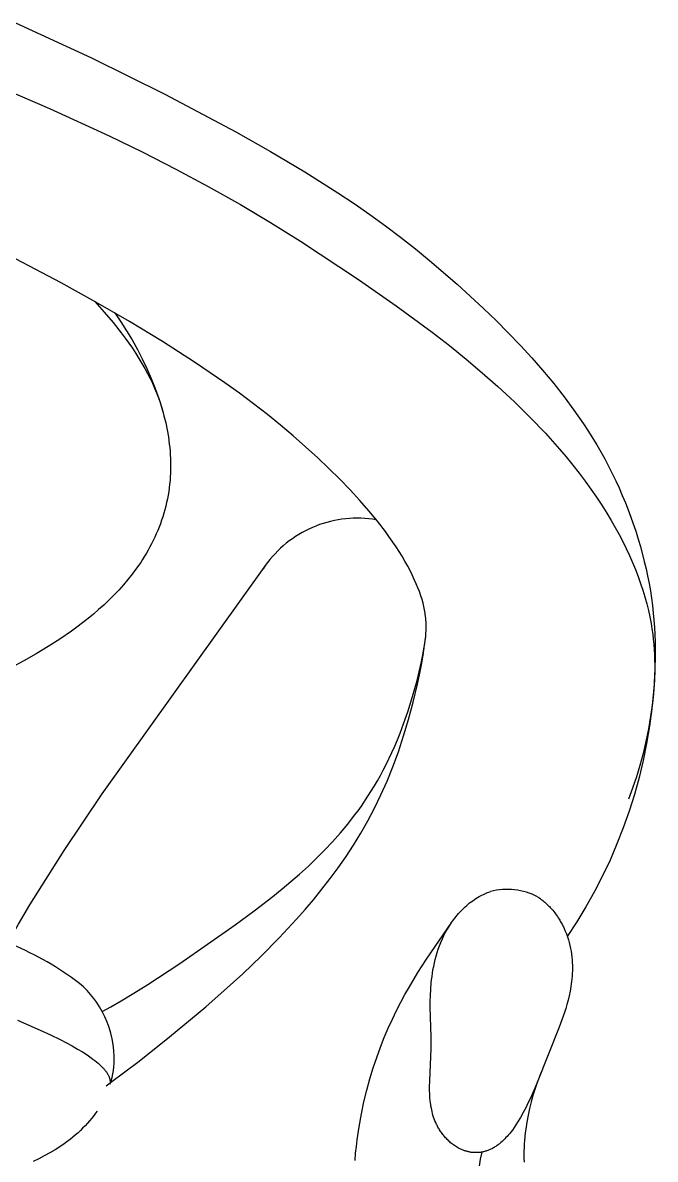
# Model space of a CAD drawing. Header units: millimetres. Extents: x 1933 to 24107, y 1228 to 18074.
# Drawn here: x 10596.5 to 10668.9, y 12307.8 to 12438 of the extents above; entities that cross this region are included whole.
import ezdxf

# ---------------------------------------------------------------- set-up
doc = ezdxf.new("R2010")
doc.units = ezdxf.units.MM
doc.layers.add('1', color=7, linetype='Continuous')

# ---------------------------------------------------------------- blocks, each defined once
blk = doc.blocks.new('Armchair 04_topt_dwgmodels.com')
at = {"color": 0}
for points in [[(116.42, 567.28), (125.14, 563.27), (133.54, 559.1), (141.69, 554.77), (145.67, 552.52), (149.58, 550.21), (153.38, 547.8), (155.23, 546.56), (157.04, 545.3), (158.81, 544.01), (160.54, 542.71), (162.26, 541.36), (163.88, 540.04), (167.05, 537.31), (170.05, 534.55), (171.49, 533.15), (172.9, 531.74), (174.31, 530.28), (175.59, 528.89), (176.82, 527.47), (178.1, 525.94), (179.29, 524.43), (180.42, 522.89), (181.51, 521.33), (182.01, 520.56), (183.04, 518.9), (183.5, 518.11), (183.94, 517.31), (184.39, 516.45), (184.81, 515.61), (185.21, 514.79), (185.59, 513.97), (185.96, 513.12), (186.31, 512.27), (186.64, 511.45), (186.95, 510.62), (187.53, 508.91), (187.79, 508.09), (188.03, 507.26), (188.48, 505.54), (188.68, 504.72), (188.86, 503.89), (189.02, 503.03), (189.17, 502.17), (189.3, 501.33), (189.41, 500.5), (189.51, 499.64), (189.58, 498.82), (189.64, 498), (189.69, 497.17), (189.72, 496.35), (189.74, 494.74), (189.7, 493.18), (189.63, 491.91), (189.54, 490.66)], [(113.31, 560.48), (120.35, 557.46), (127.17, 554.31), (131.03, 552.43), (134.8, 550.51), (138.53, 548.52), (142.21, 546.44), (145.66, 544.38), (149.08, 542.25), (155.73, 537.87), (160.05, 534.85), (164.17, 531.81), (166.15, 530.28), (168.06, 528.73), (169.92, 527.17), (171.71, 525.59), (173.61, 523.83), (175.42, 522.05), (177.14, 520.24), (178.76, 518.43), (179.53, 517.52), (180.28, 516.6), (181, 515.68), (181.7, 514.76), (182.37, 513.84), (183.01, 512.92), (183.62, 512), (184.2, 511.07), (184.69, 510.26), (185.15, 509.45), (185.59, 508.64), (186.01, 507.83), (186.41, 507.03), (186.78, 506.22), (187.13, 505.42), (187.46, 504.62), (187.77, 503.83), (188.05, 503.04), (188.31, 502.26), (188.54, 501.48), (188.76, 500.71), (188.95, 499.95), (189.11, 499.19), (189.26, 498.44), (189.36, 497.83), (189.44, 497.23), (189.51, 496.63), (189.57, 496.04), (189.61, 495.45), (189.65, 494.87), (189.66, 494.29), (189.67, 493.72), (189.67, 493.15), (189.66, 492.59), (189.6, 491.48), (189.52, 490.4), (189.4, 489.33), (189.2, 487.83), (188.95, 486.36), (188.66, 484.93), (188.34, 483.54), (187.97, 482.18), (187.57, 480.86), (187.13, 479.56), (186.67, 478.3)], [(163.38, 496.54), (163.43, 496.94), (163.46, 497.31), (163.48, 497.65), (163.48, 498.01), (163.48, 498.34), (163.48, 498.5), (163.47, 498.65), (163.46, 498.81), (163.45, 498.97), (163.41, 499.3), (163.39, 499.47), (163.36, 499.64), (163.3, 500.01), (163.22, 500.4), (163.13, 500.78), (163.01, 501.18), (162.87, 501.63), (162.72, 502.09), (162.55, 502.53), (162.36, 502.99), (162.13, 503.5), (161.89, 504.03), (161.64, 504.52), (161.37, 505.03), (161.05, 505.59), (160.72, 506.16), (160.39, 506.69), (160.04, 507.23), (159.22, 508.41), (158.81, 508.97), (157.9, 510.15), (156.93, 511.34), (155.88, 512.54), (154.77, 513.75), (153.59, 514.98), (152.35, 516.21), (151.06, 517.44), (149.68, 518.69), (148.26, 519.94), (146.81, 521.17), (145.29, 522.39), (143.72, 523.61), (142.1, 524.82), (140.43, 526.03), (136.95, 528.4), (133.29, 530.74), (129.51, 533.03), (125.63, 535.27), (121.68, 537.46), (113.48, 541.75)], [(125.53, 535.33), (126.61, 534.12), (127.62, 532.93), (128.56, 531.74), (129, 531.15), (129.42, 530.56), (129.83, 529.97), (130.21, 529.39), (130.58, 528.81), (130.93, 528.24), (131.26, 527.66), (131.57, 527.09), (131.86, 526.53), (132.13, 525.97), (132.38, 525.41), (132.61, 524.86), (132.82, 524.31), (133.01, 523.76), (133.18, 523.22), (133.33, 522.69), (133.35, 522.64)], [(127.8, 534.03), (128.5, 533.02), (129.17, 531.98), (129.8, 530.93), (130.4, 529.85), (130.96, 528.76), (131.49, 527.64), (131.98, 526.51), (132.44, 525.37), (132.86, 524.21), (133.24, 523.04)], [(133.24, 523.04), (133.45, 522.24), (133.65, 521.44), (133.81, 520.63), (133.95, 519.82), (134.01, 519.4), (134.06, 519), (134.11, 518.59), (134.14, 518.17), (134.17, 517.75), (134.19, 517.34), (134.21, 516.93), (134.21, 516.5), (134.21, 516.08), (134.19, 515.66), (134.17, 515.25), (134.14, 514.82), (134.1, 514.39), (134.05, 513.97), (133.99, 513.55), (133.92, 513.13), (133.84, 512.72), (133.75, 512.31), (133.66, 511.89), (133.55, 511.48), (133.44, 511.07), (133.31, 510.67), (133.18, 510.27), (133.04, 509.88), (132.89, 509.49), (132.74, 509.09), (132.57, 508.71), (132.4, 508.33), (132.22, 507.95), (132.03, 507.58), (131.84, 507.21), (131.64, 506.85), (131.43, 506.49), (131.22, 506.14), (131, 505.78), (130.78, 505.44), (130.31, 504.77), (129.82, 504.11), (129.32, 503.48), (128.8, 502.86), (128.26, 502.26), (127.7, 501.68), (127.14, 501.11), (126.56, 500.56), (125.96, 500.03), (125.36, 499.51), (124.76, 499.02), (124.12, 498.51), (123.46, 498.02), (122.84, 497.56), (121.52, 496.66), (120.17, 495.79), (118.8, 494.97), (117.39, 494.18), (115.97, 493.42)], [(157.77, 510.31), (157.34, 510.38), (156.9, 510.44), (156.46, 510.47), (156.02, 510.5), (155.58, 510.5), (155.14, 510.5), (154.71, 510.47), (154.27, 510.44), (153.83, 510.39), (153.4, 510.32), (152.97, 510.24), (152.54, 510.14), (152.11, 510.03), (151.69, 509.91), (151.27, 509.77), (150.86, 509.61), (150.46, 509.45), (150.05, 509.26), (149.66, 509.07), (149.27, 508.86), (148.89, 508.64), (148.52, 508.41), (148.16, 508.16), (147.8, 507.9), (147.46, 507.63), (147.12, 507.35), (146.79, 507.06), (146.48, 506.75), (146.17, 506.44), (145.87, 506.11), (145.59, 505.77), (145.32, 505.43), (145.06, 505.08), (144.81, 504.71), (144.79, 504.69)], [(115.55, 461.84), (116.78, 464), (118.09, 466.2), (122.03, 472.44), (126.37, 478.92), (145.12, 505.14)], [(126.37, 454), (127.36, 454.54), (128.54, 455.21), (129.98, 456.07), (131.6, 457.09), (135.26, 459.49), (141.61, 463.92), (143.79, 465.52), (145.92, 467.16), (146.99, 468.03), (148, 468.87), (148.99, 469.73), (150, 470.65), (150.98, 471.58), (151.89, 472.5), (152.77, 473.44), (153.66, 474.44), (154.5, 475.44), (155.29, 476.47), (155.68, 476.99), (156.06, 477.52), (156.81, 478.65), (157.55, 479.83), (157.9, 480.42), (158.24, 481.03), (158.57, 481.65), (158.9, 482.3), (159.56, 483.68), (159.88, 484.4), (160.19, 485.13), (160.49, 485.88), (161.1, 487.5), (161.38, 488.31), (161.93, 490.07), (162.44, 491.93), (162.69, 492.92), (162.92, 493.9), (163.11, 494.84), (163.27, 495.72), (163.33, 496.1), (163.38, 496.54)], [(127.34, 445.86), (130.6, 448.31), (134.09, 451.07), (138.23, 454.52), (140.35, 456.38), (142.48, 458.32), (144.58, 460.33), (146.64, 462.42), (148.65, 464.57), (149.62, 465.67), (150.57, 466.79), (151.55, 467.99), (152.5, 469.21), (153.42, 470.46), (154.31, 471.73), (155.17, 473.05), (156, 474.41), (156.8, 475.82), (157.56, 477.28), (158.3, 478.8), (159, 480.38), (159.67, 482.03), (160.3, 483.75), (160.9, 485.56), (161.46, 487.45), (162, 489.43), (162.49, 491.5), (162.72, 492.58), (162.94, 493.69), (163.14, 494.81), (163.31, 495.95), (163.43, 496.97)], [(189.54, 490.66), (189.34, 488.66), (189.08, 486.67), (188.74, 484.7), (188.34, 482.73), (187.88, 480.78), (187.34, 478.85), (186.74, 476.94), (186.07, 475.05), (185.34, 473.18), (184.55, 471.34), (183.69, 469.53), (182.77, 467.74), (181.79, 465.99), (180.75, 464.28), (179.65, 462.6)], [(169.89, 437.88), (169.8, 437.87), (169.7, 437.85), (169.61, 437.84), (169.52, 437.83), (169.43, 437.82), (169.34, 437.82), (169.25, 437.82), (169.16, 437.82), (169.07, 437.82), (168.99, 437.82), (168.9, 437.83), (168.82, 437.84), (168.74, 437.84), (168.65, 437.85), (168.57, 437.87), (168.49, 437.88), (168.41, 437.9), (168.33, 437.91), (168.26, 437.93), (168.18, 437.95), (168.11, 437.97), (168.03, 437.99), (167.96, 438.02), (167.89, 438.04), (167.74, 438.09), (167.6, 438.15), (167.47, 438.21), (167.34, 438.27), (167.21, 438.34), (167.08, 438.41), (166.96, 438.48), (166.84, 438.55), (166.72, 438.63), (166.61, 438.71), (166.5, 438.79), (166.39, 438.88), (166.29, 438.96), (166.18, 439.05), (166.09, 439.14), (165.99, 439.23), (165.9, 439.33), (165.8, 439.42), (165.72, 439.52), (165.63, 439.61), (165.55, 439.71), (165.46, 439.81), (165.38, 439.91), (165.31, 440.01), (165.23, 440.11), (165.16, 440.22), (165.09, 440.32), (165.03, 440.42), (164.96, 440.53), (164.9, 440.63), (164.84, 440.74), (164.78, 440.84), (164.73, 440.95), (164.68, 441.06), (164.63, 441.16), (164.58, 441.27), (164.49, 441.48), (164.41, 441.69), (164.34, 441.9), (164.27, 442.1), (164.22, 442.31), (164.16, 442.52), (164.12, 442.72), (164.08, 442.93), (164.04, 443.13), (164.01, 443.34), (163.98, 443.54), (163.96, 443.74), (163.92, 444.14), (163.9, 444.53), (163.88, 444.93), (163.88, 445.32), (163.89, 446.1), (164.06, 449.72), (164.06, 450.17), (164.05, 451.1), (163.96, 454.49), (163.96, 455.15), (163.98, 455.83), (164.01, 456.53), (164.07, 457.26), (164.11, 457.63), (164.16, 458), (164.21, 458.38), (164.27, 458.77), (164.35, 459.16), (164.43, 459.55), (164.52, 459.94), (164.63, 460.34), (164.75, 460.73), (164.87, 461.13), (165.02, 461.52), (165.17, 461.91), (165.34, 462.3), (165.52, 462.69), (165.72, 463.07), (165.82, 463.25), (165.93, 463.44), (166.04, 463.62), (166.15, 463.81), (166.27, 463.99), (166.39, 464.17), (166.52, 464.34), (166.64, 464.52), (166.78, 464.69), (166.91, 464.86), (167.05, 465.03), (167.2, 465.2), (167.34, 465.36), (167.5, 465.52), (167.65, 465.68), (167.81, 465.84), (167.97, 465.99), (168.13, 466.13), (168.3, 466.28), (168.47, 466.42), (168.65, 466.55), (168.83, 466.68), (169.01, 466.81), (169.19, 466.93), (169.38, 467.04), (169.57, 467.16), (169.72, 467.24), (169.88, 467.32), (170.04, 467.4), (170.19, 467.47), (170.35, 467.54), (170.52, 467.61), (170.68, 467.67), (170.84, 467.73)], [(176.25, 467.12), (176.38, 467.04), (176.5, 466.96), (176.62, 466.87), (176.74, 466.79), (176.85, 466.7), (176.97, 466.6), (177.08, 466.51), (177.19, 466.41), (177.29, 466.32), (177.4, 466.22), (177.5, 466.11), (177.6, 466.01), (177.7, 465.91), (177.8, 465.8), (177.99, 465.58), (178.1, 465.44), (178.21, 465.31), (178.31, 465.17), (178.42, 465.02), (178.52, 464.88), (178.61, 464.73), (178.71, 464.58), (178.8, 464.44), (178.89, 464.28), (178.97, 464.13), (179.06, 463.98), (179.14, 463.82), (179.21, 463.67), (179.29, 463.51), (179.43, 463.19), (179.49, 463.03), (179.56, 462.87), (179.67, 462.54), (179.78, 462.21), (179.87, 461.88), (179.96, 461.55), (180.03, 461.22), (180.09, 460.89), (180.14, 460.56), (180.18, 460.23), (180.21, 459.91), (180.23, 459.59), (180.24, 459.27), (180.24, 458.96), (180.24, 458.65), (180.22, 458.34), (180.2, 458.03), (180.18, 457.74), (180.15, 457.44), (180.11, 457.15), (180.07, 456.87), (180.02, 456.59), (179.97, 456.31), (179.86, 455.78), (179.74, 455.27), (179.61, 454.79), (179.47, 454.32), (179.33, 453.87), (179.03, 453.02), (178.73, 452.21), (176.19, 445.85), (175.81, 444.95), (175.39, 443.98), (175.15, 443.48), (174.89, 442.96), (174.61, 442.42), (174.3, 441.86), (173.96, 441.29), (173.77, 441), (173.57, 440.7), (173.36, 440.41), (173.14, 440.12), (173.02, 439.97), (172.89, 439.83), (172.77, 439.68), (172.63, 439.54), (172.5, 439.39), (172.35, 439.25), (172.2, 439.11), (172.05, 438.97), (171.89, 438.84), (171.8, 438.77), (171.72, 438.71), (171.63, 438.65), (171.55, 438.59), (171.46, 438.53), (171.37, 438.47), (171.28, 438.42), (171.19, 438.36), (171.1, 438.31), (171.01, 438.26), (170.91, 438.22), (170.82, 438.18), (170.73, 438.14), (170.63, 438.1), (170.54, 438.06), (170.45, 438.03), (170.35, 438), (170.26, 437.97), (170.17, 437.94), (170.07, 437.92), (169.98, 437.9), (169.89, 437.88)], [(116.67, 453.01), (119.28, 451.86), (120.46, 451.31), (121.56, 450.77), (122.27, 450.4), (122.93, 450.04), (123.54, 449.69), (124.11, 449.35), (124.63, 449.01), (125.1, 448.69), (125.31, 448.53), (125.52, 448.38), (125.71, 448.22), (125.89, 448.07), (126.06, 447.92), (126.22, 447.77), (126.37, 447.62), (126.44, 447.55), (126.51, 447.48), (126.57, 447.41), (126.63, 447.34), (126.69, 447.27), (126.75, 447.2), (126.8, 447.13), (126.85, 447.06), (126.9, 446.99), (126.94, 446.92), (126.98, 446.85), (127.02, 446.78), (127.06, 446.72), (127.09, 446.65), (127.12, 446.58), (127.15, 446.52), (127.17, 446.45), (127.18, 446.42), (127.2, 446.39), (127.21, 446.36), (127.22, 446.32), (127.22, 446.29), (127.23, 446.26), (127.24, 446.23), (127.25, 446.2), (127.25, 446.17), (127.26, 446.13), (127.26, 446.1), (127.27, 446.07), (127.27, 446.04), (127.27, 446.01), (127.27, 445.98), (127.28, 445.95), (127.28, 445.92), (127.28, 445.89), (127.28, 445.86), (127.27, 445.83), (127.27, 445.8), (127.27, 445.78), (127.27, 445.75), (127.26, 445.72), (127.26, 445.69), (127.26, 445.67)], [(155.35, 436.93), (155.41, 437.74), (155.49, 438.53), (155.58, 439.3), (155.8, 440.79), (156.06, 442.25), (156.36, 443.65), (156.69, 444.99), (157.04, 446.28), (157.42, 447.52), (157.82, 448.73), (158.24, 449.89), (158.69, 451.01), (159.15, 452.08), (159.62, 453.12), (160.09, 454.1), (160.58, 455.04), (161.06, 455.94), (161.56, 456.81), (162.54, 458.45), (163.53, 459.99), (166.42, 464.21)], [(125.78, 442.58), (125.61, 442.34), (125.44, 442.1), (125.18, 441.77), (124.93, 441.47), (124.68, 441.18), (124.41, 440.89), (124.13, 440.61), (123.87, 440.35), (123.6, 440.1), (123.31, 439.85), (123.02, 439.6), (122.74, 439.38), (122.46, 439.16), (122.16, 438.94), (121.86, 438.73), (121.57, 438.53), (121.28, 438.34), (120.97, 438.15), (120.36, 437.79), (119.74, 437.45), (119.1, 437.12), (118.45, 436.82)], [(176.63, 446.95), (176.42, 446.41), (176.17, 445.73), (175.94, 445.05), (175.72, 444.35), (175.52, 443.63), (175.33, 442.88), (175.16, 442.1), (175.01, 441.3), (174.89, 440.49), (174.84, 440.09), (174.75, 439.22), (174.72, 438.82), (174.7, 438.4), (174.69, 437.98), (174.68, 437.56), (174.69, 437.13), (174.71, 436.71)], [(126.84, 445.49), (127.27, 445.81)], [(169.59, 436.25), (169.73, 437.07), (169.89, 437.88)]]:
    blk.add_lwpolyline(points, dxfattribs=at)
blk.add_lwpolyline([(127.26, 445.67, 0.095695), (127.75, 448.85, 0.112648), (126.37, 454, 0.112439), (123.32, 457.55, 0.066227), (115.55, 461.84, 0.045568), (99.93, 466.35, -0.041822), (85.26, 470.47, -42.940543)], format="xyb", dxfattribs=at)
blk.add_arc((172.78, 460.56), 7.42, 62.0684, 105.097, dxfattribs=at)

msp = doc.modelspace()

# ---------------------------------------------------------------- block references
at = {"layer": '1', "color": 36}
msp.add_blockref('Armchair 04_topt_dwgmodels.com', (10479.2, 11870.74), dxfattribs=at)

doc.saveas('drawing.dxf')
